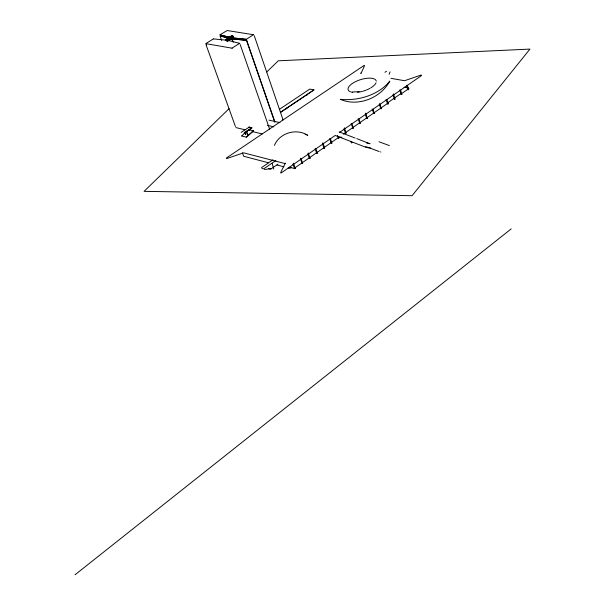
<?xml version="1.0" encoding="UTF-8"?>
<svg xmlns="http://www.w3.org/2000/svg" width="605" height="605" viewBox="0 0 605 605"><rect width="100%" height="100%" fill="white"/><g stroke="black" fill="none" stroke-linecap="round" stroke-linejoin="round"><path stroke-width="0.91" d="M365.269 113.906L366.66 118.33A1.339 0.56 -17.6 0 0 367.106 118.451L365.783 113.097M366.645 118.3L366.978 118.209A1.339 0.56 -17.6 0 1 367.371 118.308L367.432 118.383M358.243 118.799L359.665 123.231A1.339 0.56 -17.7 0 0 360.088 123.337L359.015 118.837M359.635 123.201L359.96 123.095A1.346 0.567 -17.8 0 1 360.353 123.193L360.414 123.269M351.165 123.707L352.851 128.01A1.346 0.567 -17.9 0 1 353.297 128.109L351.944 123.753M352.586 128.131L352.624 128.162A1.346 0.567 -17.9 0 0 353.025 128.252L353.328 128.215M344.048 128.646L345.478 133.07A1.346 0.567 -18 0 0 345.916 133.206L344.54 127.806M338.316 138.016L338.649 137.925A1.354 0.575 -18.2 0 1 339.042 138.023L338.815 138.182A1.354 0.575 -18.1 0 1 338.376 138.084L337.461 135.384M331.911 143.098L331.578 143.188A1.354 0.575 -18.3 0 1 331.185 143.082L331.457 142.931A1.354 0.582 -18.3 0 1 331.85 143.03L330.451 138.658M323.894 148.066L324.227 147.968A1.361 0.582 -18.4 0 1 324.613 148.066L324.34 148.225A1.361 0.582 -18.4 0 1 323.947 148.119L322.427 143.642M317.36 153.254L317.058 153.292A1.361 0.582 -18.6 0 1 316.665 153.186L316.944 153.035A1.361 0.59 -18.6 0 1 317.338 153.133L315.901 148.754M316.612 153.118L315.129 148.701M309.73 158.389A1.369 0.59 -18.7 0 1 309.344 158.283L309.624 158.132A1.369 0.59 -18.7 0 1 310.01 158.238L309.73 158.397M300.405 158.918L302.205 163.252A1.369 0.597 -18.9 0 1 302.644 163.365L300.874 158.087M352.231 142.447L351.422 142.954L350.87 141.26M294.506 168.523L294.839 168.417A1.376 0.597 -19 0 1 295.225 168.53L294.938 168.689A1.376 0.597 -19 0 1 294.552 168.576L292.971 164.068M389.098 74.317L390.081 71.859M274.42 145.381C279.601 132.835 296.397 127.98 307.718 135.286L305.101 134.212M364.444 65.907L360.943 73.606L360.762 73.023M280.697 172.501L285.333 163.085M408.67 89.676L408.345 89.744A1.316 0.537 -16.9 0 1 407.944 89.661L408.209 89.517A1.323 0.537 -16.9 0 1 408.609 89.6L407.377 85.305M401.902 94.388L401.576 94.463A1.323 0.544 -17 0 1 401.175 94.372L401.433 94.229A1.323 0.544 -17 0 1 401.841 94.312L400.593 90.009M395.042 99.167L394.762 99.205A1.323 0.544 -17.1 0 1 394.362 99.114L394.626 98.97A1.323 0.544 -17.2 0 1 395.027 99.054L393.507 93.873M394.309 99.069L392.978 94.69M387.457 103.795L387.722 103.735A1.331 0.552 -17.3 0 1 388.176 103.826L387.964 103.977A1.331 0.552 -17.2 0 1 387.51 103.886L386.111 99.447M379.728 103.425L381.286 108.62A1.331 0.552 -17.4 0 0 380.878 108.537L379.206 104.242M373.043 109.127L374.079 113.596A1.339 0.552 -17.5 0 1 373.678 113.506L372.257 109.059M373.625 113.46L373.95 113.354A1.339 0.56 -17.5 0 1 374.351 113.445L374.404 113.498M229.038 108.696L144.081 191.361L412.081 195.702L529.935 49.088L278.255 60.81L266.79 71.957M246.303 137.085L253.51 130.74M253.601 130.763L246.432 137.184L241.743 136.034M241.682 135.921L248.897 129.636M75.065 574.75L511.18 228.894M248.957 130.582L249.797 129.886M356.768 138.613L369.844 143.74M343.337 134.151L387.586 103.372M401.244 93.866L408.92 88.527L408.791 88.096L404.057 87.241M280.917 173.121L335.178 135.467L365.67 147.189L370.6 148.331L379.146 151.545M339.413 132.525L421.458 75.602M291.451 167.305L289.901 168.379L288.207 167.933M387.457 102.941L401.115 93.435M277.96 164.152L270.556 169.256L268.673 168.591M273.762 169.067L272.182 163.539M261.572 167.615L272.946 159.811M275.865 160.506L263.727 168.848L261.829 168.341M264.461 169.536L270.964 168.629M384.946 72.305L386.497 71.246M232.396 38.894L246.696 40.452M282.671 119.987L283.064 119.888L254.244 35.695M226.429 158.003L364.263 65.325M286.815 108.756L286.694 107.924M300.284 99.742L300.171 98.91M306.954 95.303L306.841 94.463M279.457 109.308L309.79 89.079L314.003 89.903L280.546 112.417M244.148 133.191L251.725 127.957M280.402 112.333L313.912 89.88M241.168 132.351L248.957 127.307M232.018 48.143L239.527 43.424M231.791 37.918L246.364 39.333L253.578 34.583M205.965 43.492L213.24 38.977M231.73 37.744L219.94 34.818L227.2 30.53L253.639 34.757M269.18 129.046L269.565 128.963L240.193 44.551M381.301 108.741L381.067 108.771A1.331 0.552 -17.4 0 1 380.613 108.681L380.575 108.65M421.284 74.997L404.526 80.722L390.936 78.332M226.648 158.593L243.573 152.823L285.545 163.698M359.158 91.688L352.586 91.983M341.885 137.267L339.133 137.078L294.068 168.432L289.508 167.245M232.645 37.835L246.364 39.333M233.288 38.977L246.704 40.293L274.912 121.998M213.262 38.879L227.631 40.308L239.777 43.356M232.842 36.595L233.296 37.737L227.54 41.337L226.746 41.2L226.346 40.066L232.101 36.474L232.486 37.397L233.159 37.51L227.404 41.11L227.079 40.187M206.033 43.666L232.229 48.226M206.131 44.732L206.607 44.815M268.9 120.13L279.934 122.641M366.562 142.924L369.92 143.688M365.579 146.758L370.464 147.885M267.387 125.311L273.793 126.838M251.748 127.791L248.799 127.095L251.899 127.685L244.118 132.971M248.897 127.368L251.839 128.063M248.942 129.757L253.661 130.877M235.889 127.579L244.949 129.772M252.194 131.527L262.162 133.939M220.001 34.992L229.809 37.427M220.492 35.952L227.616 37.729M228.274 38.085L220.107 36.043L221.664 40.444M268.552 162.79L243.679 156.271L242.446 152.838M277.06 165.014L283.964 166.821M379.063 141.782L389.378 145.593M339.216 131.92L355.075 138.038M346.234 133.085L346.189 133.055A1.346 0.575 -18 0 0 345.795 132.956L345.478 133.07M301.933 163.38L301.971 163.418A1.369 0.59 -18.9 0 0 302.364 163.524M206.055 44.778L235.428 126.528M247.884 134.945L246.364 131.232L247.611 135.051M245.04 132.208L245.834 134.446M244.768 132.306L245.562 134.544M225.915 40.633L225.514 39.507L231.987 35.468L232.365 36.391L233.038 36.504L226.573 40.543L226.247 39.627L232.721 35.589L233.175 36.731M232.07 38.833L233.243 42.199M231.844 38.97L232.774 41.632M246.5 40.429L274.693 122.074M293.433 163.237L295.27 168.583M308.263 152.959L310.062 158.291M307.794 153.791L309.291 158.23M322.904 142.803L324.666 148.119M329.68 138.613L331.132 143.037M386.905 99.507L388.236 103.886M399.807 89.956L401.107 94.319M406.59 85.252L407.883 89.608M380.757 151.757L380.855 152.188M376.03 82.809A14.724 5.869 -17.7 0 1 370.736 87.884M369.98 88.322A14.724 5.869 -17.7 0 1 366.638 89.911M365.927 90.19A14.724 5.869 -17.7 0 1 362.985 91.174M362.244 91.385A14.724 5.869 -17.7 0 1 357.479 92.293M352.7 92.331A14.724 5.869 -17.7 0 1 351.006 91.99M350.295 91.748A14.724 5.869 -17.7 0 1 357.684 80.669A14.724 5.869 -17.7 0 1 376.265 81.153M389.779 81.191C380.621 98.025 358.168 107.093 340.328 99.349C358.039 101.05 378.254 95.31 389.779 81.191"/></g></svg>
